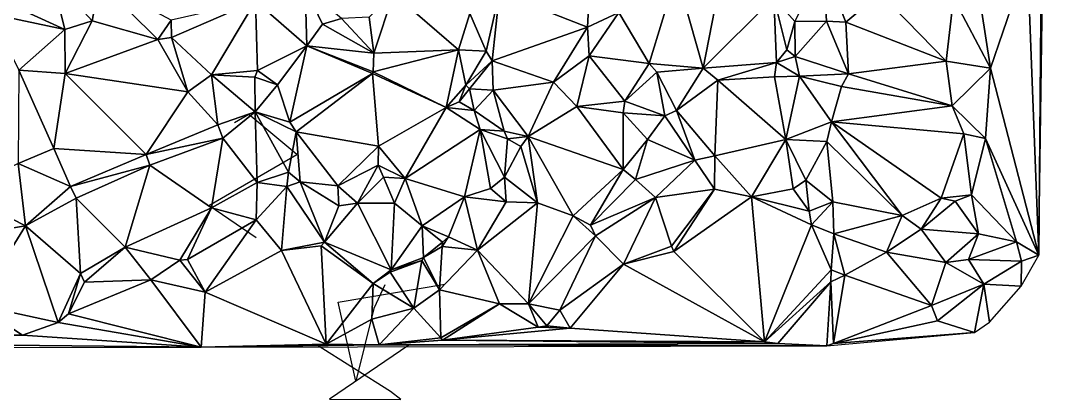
# Model space of a CAD drawing. Header units: metres. Extents: x -15 to 15, y -15.7 to 15.
# Drawn here: x 0.12 to 14.97, y -15.74 to -10.27 of the extents above; entities that cross this region are included whole.
import ezdxf

# ---------------------------------------------------------------- set-up
doc = ezdxf.new("R2010")
doc.units = ezdxf.units.M
doc.layers.add('CRACKS', color=1, linetype='Continuous')
doc.layers.add('STREET_MESH', color=7, linetype='Continuous')

msp = doc.modelspace()

# ---------------------------------------------------------------- linework, layer by layer
at = {"layer": 'CRACKS'}
for points in [[(3.525, -13.407, 0.1), (2.843, -12.939, 0.1), (4.117, -12.201, 0.1), (3.421, -11.622, 0.1), (3.212, -11.744, 0.1)], [(5.385, -14.084, 0.1), (5.228, -14.426, 0.1), (4.967, -15.479, 0.1), (4.713, -14.333, 0.1), (6.256, -14.077, 0.1)], [(5.736, -14.956, 0.1), (4.587, -15.736, 0.1), (5.619, -15.741, 0.1), (5.471, -15.626, 0.1), (4.399, -14.953, 0.1)]]:
    msp.add_polyline3d(points, dxfattribs=at)
at = {"layer": 'STREET_MESH'}
for points in [[(14.894, -7.36), (14.843, -13.657), (14.967, -4.8)], [(14.894, -7.36), (14.677, -9.39), (14.843, -13.657)], [(7.044, -9.859), (8.317, -10.361), (8.389, -8.998)], [(8.389, -8.998), (8.317, -10.361), (8.772, -10.147)], [(9.99, -10.955), (10.283, -9.448), (9.602, -9.591)], [(10.283, -9.448), (9.99, -10.955), (11.009, -9.934)], [(11.316, -10.28), (11.723, -9.457), (11.009, -9.934)], [(11.316, -10.28), (11.773, -10.274), (11.723, -9.457)], [(12.053, -10.289), (12.548, -9.871), (11.723, -9.457)], [(11.773, -10.274), (12.053, -10.289), (11.723, -9.457)], [(13.947, -9.673), (14.145, -10.953), (14.677, -9.39)], [(14.677, -9.39), (14.145, -10.953), (14.843, -13.657)], [(0.573, -9.633), (-0.194, -9.956), (0.763, -10.394)], [(1.154, -10.269), (0.573, -9.633), (0.763, -10.394)], [(1.154, -10.269), (1.262, -9.7), (0.573, -9.633)], [(9.209, -10.885), (9.602, -9.591), (8.772, -10.147)], [(9.209, -10.885), (9.99, -10.955), (9.602, -9.591)], [(1.262, -9.7), (1.154, -10.269), (2.104, -10.541)], [(2.299, -10.262), (1.262, -9.7), (2.104, -10.541)], [(4.234, -9.791), (3.519, -9.987), (4.259, -10.632)], [(4.486, -10.318), (4.234, -9.791), (4.259, -10.632)], [(4.759, -10.236), (4.234, -9.791), (4.486, -10.318)], [(14.145, -10.953), (13.947, -9.673), (13.61, -9.938)], [(5.513, -9.877), (5.162, -10.215), (5.229, -10.739)], [(5.513, -9.877), (5.229, -10.739), (6.45, -10.691)], [(6.618, -10.163), (5.513, -9.877), (6.45, -10.691)], [(7.044, -9.859), (6.618, -10.163), (6.852, -10.71)], [(6.938, -10.846), (7.044, -9.859), (6.852, -10.71)], [(7.044, -9.859), (6.938, -10.846), (8.317, -10.361)], [(9.99, -10.955), (11.051, -10.872), (11.009, -9.934)], [(11.2, -10.689), (11.316, -10.28), (11.009, -9.934)], [(11.051, -10.872), (11.2, -10.689), (11.009, -9.934)], [(12.548, -9.871), (12.053, -10.289), (13.503, -10.852)], [(12.548, -9.871), (13.503, -10.852), (13.61, -9.938)], [(13.503, -10.852), (14.145, -10.953), (13.61, -9.938)], [(0.763, -10.394), (-0.194, -9.956), (-0.313, -10.171)], [(3.519, -9.987), (2.299, -10.262), (2.305, -10.513)], [(2.883, -11.049), (3.519, -9.987), (2.305, -10.513)], [(3.547, -10.988), (3.519, -9.987), (2.883, -11.049)], [(3.519, -9.987), (3.547, -10.988), (4.259, -10.632)], [(0.763, -10.394), (-0.313, -10.171), (0.098, -10.984)], [(4.759, -10.236), (4.486, -10.318), (5.229, -10.739)], [(5.162, -10.215), (4.759, -10.236), (5.229, -10.739)], [(6.852, -10.71), (6.618, -10.163), (6.45, -10.691)], [(8.317, -10.361), (8.341, -10.774), (8.772, -10.147)], [(8.341, -10.774), (9.209, -10.885), (8.772, -10.147)], [(1.154, -10.269), (0.763, -10.394), (0.767, -11.03)], [(2.104, -10.541), (1.154, -10.269), (0.767, -11.03)], [(2.299, -10.262), (2.104, -10.541), (2.305, -10.513)], [(5.229, -10.739), (4.486, -10.318), (4.259, -10.632)], [(8.317, -10.361), (6.938, -10.846), (7.826, -11.156)], [(8.341, -10.774), (8.317, -10.361), (7.826, -11.156)], [(11.316, -10.28), (11.2, -10.689), (11.317, -10.784)], [(11.773, -10.274), (11.316, -10.28), (11.317, -10.784)], [(11.773, -10.274), (11.317, -10.784), (12.091, -11.035)], [(12.053, -10.289), (11.773, -10.274), (12.091, -11.035)], [(13.503, -10.852), (12.053, -10.289), (12.091, -11.035)], [(0.767, -11.03), (0.763, -10.394), (0.098, -10.984)], [(2.104, -10.541), (2.541, -11.295), (2.305, -10.513)], [(2.541, -11.295), (2.883, -11.049), (2.305, -10.513)], [(2.541, -11.295), (2.104, -10.541), (0.767, -11.03)], [(3.547, -10.988), (3.835, -11.195), (4.259, -10.632)], [(3.835, -11.195), (4.015, -11.735), (4.259, -10.632)], [(4.015, -11.735), (5.211, -11.029), (4.259, -10.632)], [(5.216, -11.008), (5.229, -10.739), (4.259, -10.632)], [(5.211, -11.029), (5.216, -11.008), (4.259, -10.632)], [(11.2, -10.689), (11.051, -10.872), (11.317, -10.784)], [(5.229, -10.739), (5.216, -11.008), (6.45, -10.691)], [(5.216, -11.008), (6.276, -11.524), (6.45, -10.691)], [(6.276, -11.524), (6.556, -11.198), (6.45, -10.691)], [(6.556, -11.198), (6.852, -10.71), (6.45, -10.691)], [(6.938, -10.846), (6.852, -10.71), (6.556, -11.198)], [(8.164, -11.507), (8.341, -10.774), (7.826, -11.156)], [(8.164, -11.507), (8.857, -11.429), (8.341, -10.774)], [(8.857, -11.429), (9.209, -10.885), (8.341, -10.774)], [(11.051, -10.872), (11.381, -11.068), (11.317, -10.784)], [(11.317, -10.784), (11.381, -11.068), (12.091, -11.035)], [(0.085, -12.329), (0.601, -12.114), (0.098, -10.984)], [(0.601, -12.114), (0.767, -11.03), (0.098, -10.984)], [(6.612, -11.252), (6.938, -10.846), (6.556, -11.198)], [(6.938, -10.846), (6.612, -11.252), (6.951, -11.273)], [(6.938, -10.846), (6.951, -11.273), (7.826, -11.156)], [(8.857, -11.429), (9.319, -11.012), (9.209, -10.885)], [(9.319, -11.012), (9.99, -10.955), (9.209, -10.885)], [(9.99, -10.955), (9.319, -11.012), (9.603, -11.564)], [(9.99, -10.955), (9.603, -11.564), (10.2, -11.129)], [(11.051, -10.872), (9.99, -10.955), (10.2, -11.129)], [(11.019, -11.079), (11.051, -10.872), (10.2, -11.129)], [(11.051, -10.872), (11.019, -11.079), (11.381, -11.068)], [(13.589, -11.496), (13.503, -10.852), (12.091, -11.035)], [(13.503, -10.852), (13.589, -11.496), (14.145, -10.953)], [(13.589, -11.496), (14.069, -11.969), (14.145, -10.953)], [(14.145, -10.953), (14.069, -11.969), (14.843, -13.657)], [(0.767, -11.03), (0.601, -12.114), (1.937, -12.201)], [(2.541, -11.295), (0.767, -11.03), (1.937, -12.201)], [(2.541, -11.295), (2.973, -11.775), (2.883, -11.049)], [(3.507, -11.084), (3.547, -10.988), (2.883, -11.049)], [(2.973, -11.775), (3.511, -11.584), (2.883, -11.049)], [(3.511, -11.584), (3.507, -11.084), (2.883, -11.049)], [(3.547, -10.988), (3.507, -11.084), (3.835, -11.195)], [(3.507, -11.084), (3.511, -11.584), (3.835, -11.195)], [(5.211, -11.029), (4.015, -11.735), (4.104, -11.872)], [(5.211, -11.029), (4.104, -11.872), (5.294, -12.081)], [(5.211, -11.029), (6.276, -11.524), (5.216, -11.008)], [(6.276, -11.524), (5.211, -11.029), (5.294, -12.081)], [(9.435, -11.642), (9.319, -11.012), (8.857, -11.429)], [(9.319, -11.012), (9.435, -11.642), (9.603, -11.564)], [(9.603, -11.564), (10.158, -12.222), (10.2, -11.129)], [(10.2, -11.129), (10.158, -12.222), (11.185, -11.985)], [(11.019, -11.079), (10.2, -11.129), (11.185, -11.985)], [(11.381, -11.068), (11.019, -11.079), (11.185, -11.985)], [(11.847, -11.729), (11.381, -11.068), (11.185, -11.985)], [(11.381, -11.068), (11.988, -11.219), (12.091, -11.035)], [(11.381, -11.068), (11.847, -11.729), (11.988, -11.219)], [(11.988, -11.219), (13.589, -11.496), (12.091, -11.035)], [(3.511, -11.584), (4.015, -11.735), (3.835, -11.195)], [(6.276, -11.524), (6.46, -11.441), (6.556, -11.198)], [(6.46, -11.441), (6.612, -11.252), (6.556, -11.198)], [(6.612, -11.252), (6.46, -11.441), (6.678, -11.566)], [(6.612, -11.252), (6.678, -11.566), (6.951, -11.273)], [(6.678, -11.566), (7.114, -11.862), (6.951, -11.273)], [(6.951, -11.273), (7.461, -11.939), (7.826, -11.156)], [(7.114, -11.862), (7.461, -11.939), (6.951, -11.273)], [(7.461, -11.939), (8.164, -11.507), (7.826, -11.156)], [(11.988, -11.219), (11.847, -11.729), (13.589, -11.496)], [(2.973, -11.775), (2.541, -11.295), (1.937, -12.201)], [(8.857, -11.429), (8.164, -11.507), (8.835, -11.599)], [(9.435, -11.642), (8.857, -11.429), (8.835, -11.599)], [(5.68, -12.546), (6.276, -11.524), (5.294, -12.081)], [(6.276, -11.524), (5.68, -12.546), (6.767, -11.84)], [(6.678, -11.566), (6.46, -11.441), (6.276, -11.524)], [(6.678, -11.566), (6.276, -11.524), (6.767, -11.84)], [(7.114, -11.862), (6.678, -11.566), (6.767, -11.84)], [(7.461, -11.939), (8.831, -12.416), (8.164, -11.507)], [(8.164, -11.507), (8.831, -12.416), (8.835, -11.599)], [(9.435, -11.642), (9.867, -12.282), (9.603, -11.564)], [(9.603, -11.564), (9.867, -12.282), (10.158, -12.222)], [(13.589, -11.496), (11.847, -11.729), (13.759, -11.903)], [(13.589, -11.496), (13.759, -11.903), (14.069, -11.969)], [(3.511, -11.584), (2.973, -11.775), (3.045, -11.966)], [(3.54, -12.604), (3.511, -11.584), (3.045, -11.966)], [(3.993, -12.458), (3.511, -11.584), (3.54, -12.604)], [(4.015, -11.735), (3.511, -11.584), (4.104, -11.872)], [(3.511, -11.584), (3.993, -12.458), (4.104, -11.872)], [(8.831, -12.416), (9.185, -11.983), (8.835, -11.599)], [(9.185, -11.983), (9.435, -11.642), (8.835, -11.599)], [(9.435, -11.642), (9.185, -11.983), (9.867, -12.282)], [(2.973, -11.775), (1.937, -12.201), (3.045, -11.966)], [(3.993, -12.458), (4.164, -12.595), (4.104, -11.872)], [(4.104, -11.872), (4.706, -12.656), (5.294, -12.081)], [(4.164, -12.595), (4.706, -12.656), (4.104, -11.872)], [(5.68, -12.546), (6.537, -12.812), (6.767, -11.84)], [(6.537, -12.812), (6.914, -12.691), (6.767, -11.84)], [(7.162, -11.977), (7.114, -11.862), (6.767, -11.84)], [(7.115, -12.531), (7.162, -11.977), (6.767, -11.84)], [(6.914, -12.691), (7.115, -12.531), (6.767, -11.84)], [(7.461, -11.939), (7.114, -11.862), (7.162, -11.977)], [(11.779, -12.013), (11.847, -11.729), (11.185, -11.985)], [(11.847, -11.729), (11.779, -12.013), (12.865, -13.081)], [(13.759, -11.903), (11.847, -11.729), (13.431, -12.831)], [(13.431, -12.831), (11.847, -11.729), (12.865, -13.081)], [(1.937, -12.201), (1.989, -12.354), (3.045, -11.966)], [(1.989, -12.354), (2.882, -12.973), (3.045, -11.966)], [(2.882, -12.973), (3.54, -12.604), (3.045, -11.966)], [(7.115, -12.531), (7.354, -12.086), (7.162, -11.977)], [(7.354, -12.086), (7.461, -11.939), (7.162, -11.977)], [(7.461, -11.939), (7.354, -12.086), (7.595, -12.9)], [(7.461, -11.939), (7.595, -12.9), (8.108, -13.087)], [(8.831, -12.416), (7.461, -11.939), (8.108, -13.087)], [(9.185, -11.983), (8.831, -12.416), (9.01, -12.562)], [(9.867, -12.282), (9.185, -11.983), (9.01, -12.562)], [(10.158, -12.222), (10.686, -12.811), (11.185, -11.985)], [(10.686, -12.811), (11.288, -12.697), (11.185, -11.985)], [(11.288, -12.697), (11.475, -12.571), (11.185, -11.985)], [(11.475, -12.571), (11.779, -12.013), (11.185, -11.985)], [(11.779, -12.013), (11.475, -12.571), (11.865, -12.885)], [(11.779, -12.013), (11.865, -12.885), (12.865, -13.081)], [(13.759, -11.903), (13.431, -12.831), (13.867, -12.783)], [(14.069, -11.969), (13.759, -11.903), (13.867, -12.783)], [(14.52, -13.464), (14.069, -11.969), (13.867, -12.783)], [(14.069, -11.969), (14.52, -13.464), (14.843, -13.657)], [(0.601, -12.114), (0.085, -12.329), (0.843, -12.663)], [(0.601, -12.114), (0.843, -12.663), (1.937, -12.201)], [(4.706, -12.656), (5.289, -12.355), (5.294, -12.081)], [(5.289, -12.355), (5.68, -12.546), (5.294, -12.081)], [(7.354, -12.086), (7.115, -12.531), (7.595, -12.9)], [(0.843, -12.663), (1.989, -12.354), (1.937, -12.201)], [(9.302, -12.823), (9.867, -12.282), (9.01, -12.562)], [(9.867, -12.282), (9.302, -12.823), (10.153, -12.7)], [(10.158, -12.222), (9.867, -12.282), (10.153, -12.7)], [(10.686, -12.811), (10.158, -12.222), (10.153, -12.7)], [(0.085, -12.329), (-0.774, -12.742), (0.194, -13.232)], [(0.843, -12.663), (0.085, -12.329), (0.194, -13.232)], [(0.843, -12.663), (0.924, -12.83), (1.989, -12.354)], [(0.924, -12.83), (1.631, -13.539), (1.989, -12.354)], [(1.631, -13.539), (2.882, -12.973), (1.989, -12.354)], [(3.968, -12.665), (3.993, -12.458), (3.54, -12.604)], [(3.993, -12.458), (3.968, -12.665), (4.164, -12.595)], [(4.991, -12.904), (5.289, -12.355), (4.706, -12.656)], [(4.991, -12.904), (5.369, -12.529), (5.289, -12.355)], [(5.369, -12.529), (5.68, -12.546), (5.289, -12.355)], [(8.359, -13.224), (8.831, -12.416), (8.108, -13.087)], [(8.831, -12.416), (8.359, -13.224), (9.01, -12.562)], [(2.882, -12.973), (3.525, -13.144), (3.54, -12.604)], [(3.525, -13.144), (3.968, -12.665), (3.54, -12.604)], [(3.968, -12.665), (4.516, -13.47), (4.164, -12.595)], [(4.164, -12.595), (4.72, -12.942), (4.706, -12.656)], [(4.516, -13.47), (4.72, -12.942), (4.164, -12.595)], [(5.527, -12.904), (5.369, -12.529), (4.991, -12.904)], [(5.68, -12.546), (5.369, -12.529), (5.527, -12.904)], [(5.68, -12.546), (5.527, -12.904), (5.927, -13.231)], [(6.537, -12.812), (5.68, -12.546), (5.927, -13.231)], [(7.115, -12.531), (6.914, -12.691), (7.143, -12.887)], [(7.595, -12.9), (7.115, -12.531), (7.143, -12.887)], [(8.359, -13.224), (9.302, -12.823), (9.01, -12.562)], [(11.521, -13.018), (11.475, -12.571), (11.288, -12.697)], [(11.475, -12.571), (11.521, -13.018), (11.865, -12.885)], [(-0.774, -12.742), (-0.722, -13.38), (0.194, -13.232)], [(0.924, -12.83), (0.843, -12.663), (0.194, -13.232)], [(3.968, -12.665), (3.525, -13.144), (3.892, -13.588)], [(4.516, -13.47), (3.968, -12.665), (3.892, -13.588)], [(4.72, -12.942), (4.991, -12.904), (4.706, -12.656)], [(6.914, -12.691), (6.537, -12.812), (7.143, -12.887)], [(9.302, -12.823), (9.533, -13.525), (10.153, -12.7)], [(9.533, -13.525), (9.567, -13.604), (10.153, -12.7)], [(9.567, -13.604), (10.686, -12.811), (10.153, -12.7)], [(10.686, -12.811), (11.521, -13.018), (11.288, -12.697)], [(0.989, -13.919), (0.924, -12.83), (0.194, -13.232)], [(0.924, -12.83), (0.989, -13.919), (1.631, -13.539)], [(4.72, -12.942), (4.516, -13.47), (4.991, -12.904)], [(4.516, -13.47), (5.48, -13.869), (4.991, -12.904)], [(5.48, -13.869), (5.527, -12.904), (4.991, -12.904)], [(5.527, -12.904), (5.48, -13.869), (5.927, -13.231)], [(6.309, -13.393), (6.537, -12.812), (5.927, -13.231)], [(6.309, -13.393), (6.727, -13.586), (6.537, -12.812)], [(6.537, -12.812), (6.727, -13.586), (7.143, -12.887)], [(6.727, -13.586), (7.595, -12.9), (7.143, -12.887)], [(7.466, -14.359), (7.595, -12.9), (6.727, -13.586)], [(7.595, -12.9), (7.466, -14.359), (8.108, -13.087)], [(8.359, -13.224), (8.434, -13.379), (9.302, -12.823)], [(8.434, -13.379), (8.838, -13.785), (9.302, -12.823)], [(8.838, -13.785), (9.533, -13.525), (9.302, -12.823)], [(10.686, -12.811), (9.567, -13.604), (10.876, -14.906)], [(11.556, -13.219), (10.686, -12.811), (10.876, -14.906)], [(11.556, -13.219), (11.521, -13.018), (10.686, -12.811)], [(11.521, -13.018), (11.556, -13.219), (11.865, -12.885)], [(11.865, -12.885), (11.556, -13.219), (11.876, -13.347)], [(11.865, -12.885), (11.876, -13.347), (12.865, -13.081)], [(13.139, -13.28), (13.431, -12.831), (12.865, -13.081)], [(13.431, -12.831), (13.139, -13.28), (13.634, -12.878)], [(13.139, -13.28), (13.971, -13.348), (13.634, -12.878)], [(13.867, -12.783), (13.431, -12.831), (13.634, -12.878)], [(13.971, -13.348), (13.867, -12.783), (13.634, -12.878)], [(13.971, -13.348), (14.52, -13.464), (13.867, -12.783)], [(2.882, -12.973), (1.631, -13.539), (2.421, -13.728)], [(2.882, -12.973), (2.421, -13.728), (2.534, -13.718)], [(3.525, -13.144), (2.882, -12.973), (2.534, -13.718)], [(2.788, -14.191), (3.525, -13.144), (2.534, -13.718)], [(3.525, -13.144), (2.788, -14.191), (3.892, -13.588)], [(7.466, -14.359), (8.434, -13.379), (8.108, -13.087)], [(8.434, -13.379), (8.359, -13.224), (8.108, -13.087)], [(11.876, -13.347), (12.64, -13.614), (12.865, -13.081)], [(12.64, -13.614), (13.139, -13.28), (12.865, -13.081)], [(-0.722, -13.38), (-0.516, -14.375), (0.194, -13.232)], [(-0.516, -14.375), (0.664, -14.631), (0.194, -13.232)], [(0.664, -14.631), (0.989, -13.919), (0.194, -13.232)], [(5.48, -13.869), (5.944, -13.691), (5.927, -13.231)], [(6.223, -13.469), (6.309, -13.393), (5.927, -13.231)], [(5.944, -13.691), (6.223, -13.469), (5.927, -13.231)], [(11.84, -13.87), (11.556, -13.219), (10.876, -14.906)], [(11.556, -13.219), (11.84, -13.87), (11.876, -13.347)], [(11.84, -13.87), (12.037, -13.946), (11.876, -13.347)], [(12.037, -13.946), (12.64, -13.614), (11.876, -13.347)], [(13.139, -13.28), (12.64, -13.614), (13.498, -13.764)], [(13.971, -13.348), (13.139, -13.28), (13.498, -13.764)], [(13.823, -13.72), (13.971, -13.348), (13.498, -13.764)], [(14.52, -13.464), (13.971, -13.348), (13.823, -13.72)], [(4.516, -13.47), (3.892, -13.588), (4.467, -13.523)], [(5.217, -14.067), (4.516, -13.47), (4.467, -13.523)], [(5.48, -13.869), (4.516, -13.47), (5.217, -14.067)], [(6.223, -13.469), (5.944, -13.691), (6.215, -13.53)], [(6.309, -13.393), (6.215, -13.53), (6.727, -13.586)], [(6.309, -13.393), (6.223, -13.469), (6.215, -13.53)], [(7.466, -14.359), (7.918, -14.452), (8.434, -13.379)], [(7.918, -14.452), (8.838, -13.785), (8.434, -13.379)], [(14.591, -13.745), (14.52, -13.464), (13.823, -13.72)], [(14.52, -13.464), (14.591, -13.745), (14.843, -13.657)], [(0.989, -13.919), (1.045, -14.047), (1.631, -13.539)], [(1.631, -13.539), (1.045, -14.047), (2.002, -14.012)], [(2.421, -13.728), (1.631, -13.539), (2.002, -14.012)], [(3.892, -13.588), (2.788, -14.191), (4.541, -14.944)], [(4.467, -13.523), (3.892, -13.588), (4.541, -14.944)], [(5.217, -14.067), (4.467, -13.523), (4.541, -14.944)], [(6.215, -13.53), (5.944, -13.691), (6.177, -14.157)], [(6.215, -13.53), (6.177, -14.157), (6.727, -13.586)], [(6.177, -14.157), (7.043, -14.36), (6.727, -13.586)], [(7.043, -14.36), (7.466, -14.359), (6.727, -13.586)], [(9.533, -13.525), (8.838, -13.785), (9.567, -13.604)], [(9.567, -13.604), (8.838, -13.785), (10.876, -14.906)], [(12.64, -13.614), (12.037, -13.946), (13.292, -14.385)], [(12.64, -13.614), (13.292, -14.385), (13.498, -13.764)], [(14.591, -13.745), (14.586, -14.103), (14.843, -13.657)], [(2.788, -14.191), (2.421, -13.728), (2.002, -14.012)], [(2.421, -13.728), (2.788, -14.191), (2.534, -13.718)], [(5.465, -13.9), (5.92, -13.731), (5.48, -13.869)], [(5.92, -13.731), (5.465, -13.9), (5.805, -14.422)], [(5.92, -13.731), (5.944, -13.691), (5.48, -13.869)], [(5.92, -13.731), (5.805, -14.422), (6.177, -14.157)], [(5.944, -13.691), (5.92, -13.731), (6.177, -14.157)], [(8.838, -13.785), (7.918, -14.452), (8.066, -14.709)], [(10.876, -14.906), (8.838, -13.785), (8.066, -14.709)], [(13.292, -14.385), (14.049, -14.074), (13.498, -13.764)], [(14.049, -14.074), (13.823, -13.72), (13.498, -13.764)], [(14.049, -14.074), (14.591, -13.745), (13.823, -13.72)], [(14.591, -13.745), (14.049, -14.074), (14.586, -14.103)], [(0.989, -13.919), (0.664, -14.631), (0.816, -14.505)], [(1.045, -14.047), (0.989, -13.919), (0.816, -14.505)], [(5.465, -13.9), (5.48, -13.869), (5.217, -14.067)], [(5.805, -14.422), (5.465, -13.9), (5.217, -14.067)], [(11.836, -14.042), (11.84, -13.87), (10.876, -14.906)], [(12.037, -13.946), (11.84, -13.87), (11.836, -14.042)], [(11.873, -14.932), (12.037, -13.946), (11.836, -14.042)], [(12.037, -13.946), (11.873, -14.932), (13.292, -14.385)], [(2.002, -14.012), (0.816, -14.505), (2.733, -14.986)], [(1.045, -14.047), (0.816, -14.505), (2.002, -14.012)], [(2.788, -14.191), (2.002, -14.012), (2.733, -14.986)], [(5.197, -14.58), (5.217, -14.067), (4.541, -14.944)], [(5.197, -14.58), (5.805, -14.422), (5.217, -14.067)], [(11.836, -14.042), (10.876, -14.906), (11.068, -14.934)], [(11.778, -14.967), (11.836, -14.042), (11.068, -14.934)], [(11.873, -14.932), (11.836, -14.042), (11.778, -14.967)], [(14.049, -14.074), (13.292, -14.385), (13.377, -14.603)], [(13.911, -14.773), (14.049, -14.074), (13.377, -14.603)], [(14.049, -14.074), (13.911, -14.773), (14.127, -14.626)], [(14.586, -14.103), (14.049, -14.074), (14.127, -14.626)], [(2.788, -14.191), (2.733, -14.986), (4.541, -14.944)], [(5.805, -14.422), (6.198, -14.849), (6.177, -14.157)], [(6.198, -14.849), (7.043, -14.36), (6.177, -14.157)], [(0.151, -14.81), (-0.516, -14.375), (-0.585, -14.8)], [(0.664, -14.631), (-0.516, -14.375), (0.151, -14.81)], [(7.043, -14.36), (6.198, -14.849), (6.222, -14.882)], [(7.602, -14.695), (7.043, -14.36), (6.222, -14.882)], [(7.602, -14.695), (7.466, -14.359), (7.043, -14.36)], [(7.728, -14.679), (7.466, -14.359), (7.602, -14.695)], [(7.918, -14.452), (7.466, -14.359), (7.728, -14.679)], [(13.292, -14.385), (11.873, -14.932), (13.377, -14.603)], [(0.816, -14.505), (0.664, -14.631), (2.733, -14.986)], [(5.805, -14.422), (5.197, -14.58), (5.305, -14.95)], [(6.198, -14.849), (5.805, -14.422), (5.305, -14.95)], [(7.918, -14.452), (7.728, -14.679), (8.066, -14.709)], [(0.664, -14.631), (0.151, -14.81), (2.733, -14.986)], [(5.305, -14.95), (5.197, -14.58), (4.541, -14.944)], [(7.602, -14.695), (6.222, -14.882), (8.066, -14.709)], [(7.728, -14.679), (7.602, -14.695), (8.066, -14.709)], [(11.873, -14.932), (13.911, -14.773), (13.377, -14.603)], [(-3.355, -14.925), (0.151, -14.81), (-0.585, -14.8)], [(0.151, -14.81), (-3.355, -14.925), (2.733, -14.986)], [(6.222, -14.882), (10.876, -14.906), (8.066, -14.709)], [(13.911, -14.773), (11.873, -14.932), (11.778, -14.967)], [(2.733, -14.986), (-3.355, -14.925), (-7.529, -14.988)], [(2.733, -14.986), (5.305, -14.95), (4.541, -14.944)], [(11.778, -14.967), (5.305, -14.95), (2.733, -14.986)], [(6.222, -14.882), (6.198, -14.849), (5.305, -14.95)], [(11.068, -14.934), (6.222, -14.882), (5.305, -14.95)], [(11.778, -14.967), (11.068, -14.934), (5.305, -14.95)], [(10.876, -14.906), (6.222, -14.882), (11.068, -14.934)]]:
    msp.add_3dface(points, dxfattribs=at)

doc.saveas('drawing.dxf')
